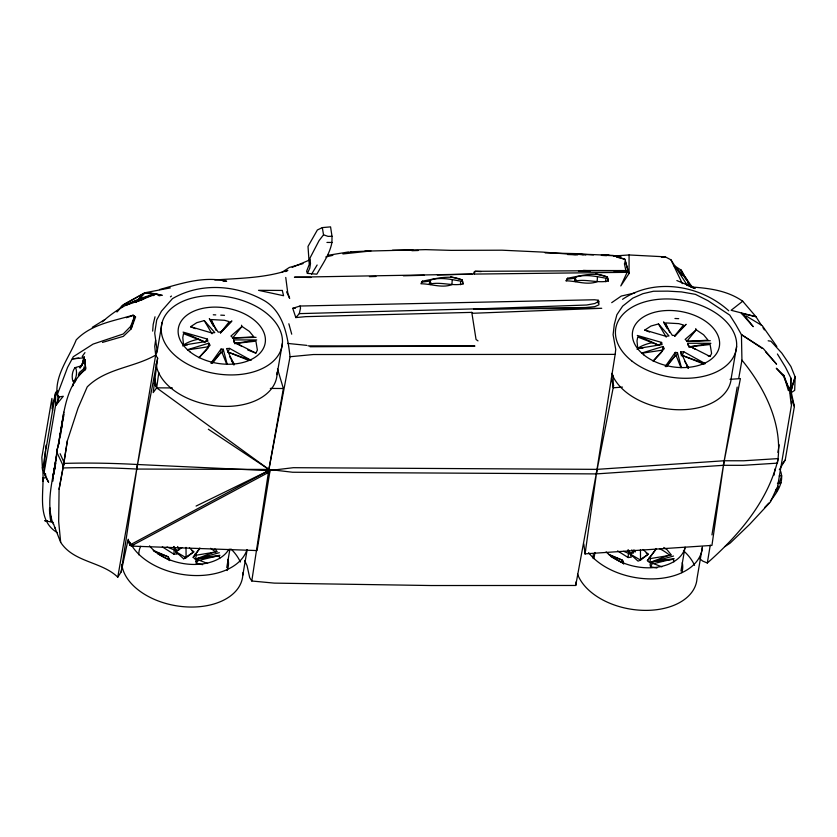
<?xml version="1.0" encoding="UTF-8"?>
<svg xmlns="http://www.w3.org/2000/svg" width="837" height="837" viewBox="0 0 837 837"><rect width="100%" height="100%" fill="white"/><g stroke="black" fill="none" stroke-linecap="round" stroke-linejoin="round"><path stroke-width="1.26" d="M777.406 353.988L785.472 367.192L790.902 378.094L790.892 390.021L795.15 376.964L790.892 366.48L781.831 353.13L770.961 341.255L768.167 340.785M687.261 285.344L670.96 259.826L665.237 256.833L629.079 254.961L629.047 273.49L620.803 285.94L627.959 270.581L624.904 259.261L613.123 255.431L580.826 254.082L575.082 254.584L542.46 252.083L502.085 250.2L451.028 250.368L425.688 249.635L364.796 251.152M44.999 464.912L42.394 467.444C45.7 488.829 34.537 519.348 57.429 532.719M45.303 451.237L44.099 472.612L48.609 482.279L45.7 477.289L44.099 472.612L55.524 405.694L55.671 392.417L57.69 390.952M331.944 242.479L332.007 236.275L330.563 226.869L322.318 227.601L317.38 229.976L308.006 246.434L309.261 264.429L306.635 271.23L307.388 273.385L316.857 274.18C322.601 263.875 329.59 254.521 331.944 242.479L326.943 242.427M699.973 558.917L702.777 561.114L707.317 563.008C738.925 535.22 768.607 500.568 778.19 458.592L743.748 460.779L724.162 460.758L597.063 469.358L293.348 467.695L268.698 470.635L137.488 464.504C112.995 463.196 88.324 462.683 63.769 463.416L59.082 489.216L58.674 521.566L60.682 542.355C73.761 562.516 101.675 561.449 117.766 577.164L121.145 571.974L128.166 539.216L129.84 545.013L133.742 545.149M52.961 481.087L53.003 478.492M790.484 389.435L790.902 378.094M227.183 364.168L223.228 349.249L221.052 349.06L220.811 352.659L212.441 363.289M681.391 367.516L677.436 352.597L675.26 352.408L675.02 356.007L666.65 366.637M770.333 501.112C776.851 492.752 784.593 482.07 780.544 471.022M452.252 279.558L451.907 284.674C441.622 288.336 431.285 283.827 420.917 283.764L422.413 281.138C435.533 278.836 449.459 274.316 462.254 279.976L463.112 283.91C452.053 286.442 440.377 281.347 429.193 284.224L429.894 281.086L431.515 279.704C442.02 276.848 452.608 279.872 462.683 281.462M597.482 276.628L597.126 281.745C586.842 285.407 576.505 280.908 566.136 280.834L567.632 278.208C580.752 275.907 594.678 271.387 607.474 277.057L608.332 280.981C597.273 283.523 585.597 278.428 574.412 281.295L575.113 278.166L576.735 276.775C587.239 273.919 597.827 276.953 607.903 278.533M174.044 546.435L175.979 549.731L177.025 553.853L173.897 554.188L174.211 549.961L167.044 546.99M628.252 549.783L630.188 553.09L631.244 557.201L628.106 557.536L628.43 553.309L623.649 551.332M152.669 331.107L153.181 324.515L155.012 316.784M613.688 385.187L596.289 473.909L615.164 354.375L615.739 349.427L613.102 334.695L614.306 324.421L616.89 314.722L622.644 306.133L632.772 298.139L642.921 293.672L653.509 291.234L667.957 291.13L681.517 291.904L695.401 294.342L707.976 300.703L729.759 315.11L735.754 324.536L741.436 334.633L741.938 360.151C765.248 388.577 783.578 425.531 777.406 463.143L742.974 465.33L723.388 465.309L596.289 473.909L292.573 472.246L268.897 469.442L136.713 469.055C112.221 467.747 87.55 467.245 62.995 467.967L67.337 440.879L78.05 408.079L87.226 386.893C105.86 368.301 133.596 367.736 155.672 355.108L156.979 349.563L154.719 333.116L156.707 319.954L161.457 311.176L172.485 298.621C200.702 282.174 236.704 284.821 264.659 300.839C283.942 312.4 287.625 336.495 290.062 356.729L268.897 469.442L208.34 429.235M711.952 534.895L724.162 460.758L711.942 545.4L585.073 553.843L585.513 549.982M244.582 560.466L247.061 565.666L249.688 577.656L251.791 581.004L274.264 583.117L431.243 585.534L575.72 585.471L576.159 581.757M45.596 448.841L46.045 445.232M155.619 340.157L154.73 346.33L155.672 355.108L157.638 358.131L153.192 392.605L156.665 387.845L158.831 372.444M130.195 542.449L129.84 545.013L268.698 470.635L251.791 581.004M57.073 448.935C55.179 473.732 44.633 499.27 52.961 523.857M583.787 543.893L585.073 553.843L597.063 469.358L575.72 585.471M121.145 571.974L137.488 464.504L117.766 577.164M67.337 440.879L63.424 466.345L56.602 451.708C64.093 424.317 61.404 389.749 85.008 369.849M268.29 473.177L268.698 470.635L196.088 506.071M707.317 563.008L710.268 545.117M56.581 455.506L53.306 474.872L55.608 463.384M56.947 453.131L57.429 450.411M57.795 448.015L63.79 412.191M155.672 355.108L136.713 469.055L157.638 358.131M55.598 462.474L52.605 478.942L56.592 455.893M58.653 444.478L59.092 441.905M60.18 435.481L63.235 417.485L59.469 439.247M53.746 474.433L54.834 468.05M55.273 465.508L55.702 462.955M60.285 436.15L60.714 433.597M61.153 431.045L62.461 423.386M63.549 417.004L63.989 414.451M156.937 352.806L162.096 322.58M226.754 567.643L229.934 549.009M242.793 575.239L247.093 550.055M277.037 374.61L282.414 343.128M593.914 558.687L594.971 552.472M680.973 570.991L685.001 547.388M736.623 346.476L731.256 377.958A61.153 38.868 9.7 0 1 676.495 409.691A61.153 38.868 9.7 0 1 611.753 373.386M773.995 475.259L775.083 468.908M777.897 452.409L779.195 444.792M777.186 488.839L792.21 400.808M779.341 469.714L785.242 459.942L794.355 406.583L791.195 391.915M58.58 444.363L59.029 441.81M737.188 387.081L723.388 465.309L740.41 378.596L730.042 379.339M738.778 378.104L741.938 360.151M277.486 368.824L283.377 388.504L268.897 469.442L156.665 387.845L154.134 383.304M59.082 489.216L64.072 462.558L60.128 453.696M52.605 478.942L54.729 468.72M299.311 313.634L300.525 308.026L299.981 306.028L292.751 308.33L295.817 317.579L305.714 316.648L471.786 312.379L473.24 313.258L601.73 308.288L472.277 308.937L299.311 313.634L295.817 317.579M195.011 554.031L196.371 555.193L195.408 559.262L193.169 557.316L199.771 548.151M649.23 557.379L650.579 558.541L649.627 562.61L647.388 560.664L656.354 548.57M81.88 365.539L84.223 356.688A1396.022 1027.145 -16.9 0 0 81.9 365.434M207.911 348.307L208.821 343.149L187.436 349.73M662.119 351.666L663.03 346.497L641.644 353.078M790.714 391.967L795.15 376.964L794.69 390.345L790.348 393.212M791.049 390.848L791.76 388.483M72.704 385.669L74.221 380.678M72.945 385.752L74.503 380.762M75.184 382.049L75.979 379.632M226.775 364.388L222.098 352.67L223.228 349.249M680.983 367.736L676.306 356.018L677.436 352.597M778.211 486.161L776.265 491.947L776.129 489.53M778.985 483.849L781.706 475.761L779.184 475.95M57.157 395.043L67.609 367.297L73.321 356.719L93.085 344.091L123.238 333.984L130.698 326.315L134.558 316.271L132.937 315.214C113.173 321.105 91.139 324.285 76.219 339.895C69.126 357.692 54.74 375.039 57.157 395.043L59.417 396.874L63.288 396.288L55.524 405.694L59.417 396.874M132.937 315.214L135.563 316.972L131.189 328.868L123.311 336.38L102.459 342.417M627.583 272.328L474.066 274.076L475.165 271.314L627.959 270.581L629.047 273.49L625.333 261.238L624.423 263.812L625.961 270.958M248.568 360.287L228.041 352.105L229.579 348.412L250.891 360.192M705.11 363.54L683.787 351.77L682.249 355.453L681.224 355.809M421.974 282.163L422.413 281.138M567.632 278.208L566.136 280.834M776.788 488.076L770.458 501.949L749.617 524.38L730.105 543.15L724.852 546.603M307.388 273.385L309.763 268.258L310.485 263.603L309.993 258.058L319.085 240.585L323.532 234.831L322.318 227.601M311.563 274.243L317.139 264.994M255.84 353.12L257.388 350.107L255.902 341.14L234.527 343.588L256.708 339.948L233.607 339.906L234.098 342.155L255.84 353.12L247.731 349.981M710.048 356.468L711.596 353.455L710.111 344.488L688.746 346.936L710.916 343.296L687.826 343.264L688.317 345.514L710.048 356.468L707.736 355.568M196.339 563.406L198.338 559.89L197.856 558.425L219.953 555.297L195.848 561.156L196.339 563.406L202.68 564.672M656.888 568.02L650.548 566.754L652.546 563.238L652.075 561.773L674.162 558.645L653.864 563.583M121.396 307.461L124.169 304.187L144.728 292.793L136.253 301.958M80.153 368.06L85.228 359.931L79.588 367.663M210.987 363.132L221.052 349.06M665.206 366.491L675.26 352.408M84.966 352.607L82.225 356.436L84.767 359.586L85.447 369.724M782.333 463.918L785.242 459.942M55.524 405.694L57.355 403.214M195.848 561.156L197.856 558.425L219.231 555.977L219.66 558.541M193.169 557.316L200.001 548.298M647.388 560.664L656.49 548.653M768.784 503.1L764.537 507.62M182.843 346.016L183.554 345.116L207.858 341.203L207.398 339.079L183.083 332.111L204.939 342.03L207.398 339.079M637.062 349.364L637.763 348.464L662.067 344.551L661.607 342.427L637.292 335.459L659.148 345.378L661.607 342.427M220.455 332.875L229.275 321.67L224.567 320.289L211.332 319.556L216.03 330.301M674.664 336.223L683.494 325.018L678.776 323.637L665.541 322.915L669.726 332.456M232.477 338.211L241.987 326.451L241.506 325.216M686.685 341.559L696.196 329.799L695.725 328.564M117.002 311.971L122.704 305.306L144.895 292.94L156.257 293.766L161.154 295.377L159.009 295.806M211.395 363.258L220.811 352.659L222.098 352.67M665.614 366.616L675.02 356.007L676.306 356.018M122.704 305.306L117.002 311.521M198.976 357.64L210.077 345.273L208.821 343.149M653.184 360.988L664.296 348.621L663.03 346.497M199.07 357.681L207.021 349.249M653.278 361.04L661.24 352.597M220.529 332.969L231.891 320.948L220.738 332.048L218.154 332.101L209.334 318.573L213.466 326.221M674.737 336.317L686.099 324.306L674.946 335.396L672.362 335.449L663.553 321.921L667.089 328.481M75.048 367.642C72.097 371.251 71.511 376.985 72.934 381.369L73.666 381.62C76.617 378.01 77.203 372.277 75.78 367.893L75.048 367.642L81.241 365.863M102.334 321.858C117.536 308.037 136.264 298.39 156.257 293.766L144.77 292.992L135.971 302.042L156.257 293.766L152.983 295.681M85.531 369.138L78.322 375.185L79.348 372.475L85.615 367.255M741.425 313.32L743.622 314.503L753.206 326.681L741.425 313.32L755.978 316.71L742.701 301.215L731.119 310.286L755.978 316.71L761.576 325.509M180.604 548.047L175.791 551.719L183.606 558.771L186.096 557.735L193.797 551.855L189.455 547.942M635.053 550.411L630.24 554.084L638.056 561.135L640.535 560.11L648.246 554.22L643.036 549.522M170.434 296.832L171.47 296.057M611.701 302.659L621.274 296.057L634.781 292.981M181.911 547.576L175.791 551.719L186.096 557.735L186.013 547.388M183.606 558.771L193.797 551.855L191.736 550.652M635.335 550.631L630.24 554.084L640.535 560.11L640.451 549.763M641.111 559.064L648.246 554.22L646.185 553.016M281.682 272.485L289.33 267.463L303.057 263.603M190.585 326.712L196.768 322.684L204.27 320.592L214.795 332.603L211.656 332.938L190.585 326.712L195.356 328.69M644.793 330.06L650.977 326.032L658.489 323.94L669.004 335.961L665.875 336.286L644.793 330.06L649.575 332.038M92.279 327.309L104.698 319.682M285.689 271.606L287.855 270.341C264.293 278.156 239.309 278.219 214.795 279.976M622.55 299.332C654.952 277.277 700.736 285.229 728.734 310.778M598.79 301.278L594.814 303.517L586.632 305.013L473.522 309.02L585.597 307.524L594.845 306.635L598.894 304.835L598.79 301.278L598.214 300.242L594.605 299.772L299.981 306.028M42.875 478.743L45.7 477.289M292.239 267.348L309.711 259.941M214.952 548.967L217.191 551.698L213.247 552.399L195.408 559.262L219.325 552.692M663.751 547.471L666.911 549.595L671.41 555.046L667.466 555.747L649.627 562.61L673.534 556.04M156.257 293.766L134.611 301.372L126.031 305.202L143.671 299.154M126.387 317.704L133.543 315.371M159.469 289.581C181.252 283.471 203.83 275.886 226.639 281.232L222.966 281.075M325.802 256.949L332.854 255.327M429.894 281.086L430.5 284.601L431.264 283.597L429.894 281.086L421.492 282.205M575.113 278.166L575.72 281.671L576.484 280.677L575.113 278.166L566.712 279.276M170.329 287.897L146.109 292.531L162.451 295.294M327.685 255.358L348.297 251.989M196.371 555.193L213.247 552.399M650.579 558.541L667.466 555.747M613.647 270.78L627.959 270.581L583.389 270.497L578.513 271.24L590.221 271.083M187.509 349.908L207.775 346.853M641.717 353.256L661.994 350.201M777.437 483.326L781.235 482.761M661.439 257.367L665.237 256.833M78.804 358.048L72.327 358.895L83.899 357.838M174.211 549.961L175.979 549.731M628.43 553.309L630.188 553.09M290.062 356.729L313.279 354.532L615.164 354.375M611.481 377.968L613.416 387.772L622.487 387.112M614.138 255.976L629.079 254.961M187.425 344.896L183.554 345.116L182.79 337.583L183.512 333.66L204.939 342.03M642.931 348.171L637.763 348.464L636.999 340.931L637.721 337.008L659.148 345.378M620.479 562.223L623.063 562.077L623.68 563.939M392.448 250.242L412.955 249.981M229.579 348.412L226.545 348.569L234.078 364.765M681.067 354.511L680.753 351.917L683.787 351.77M411.888 250.692L418.197 250.514M233.178 338.012L253.862 336.851L249.363 331.4L241.987 326.451L230.939 336.066L233.178 338.012L256.08 337.342M687.386 341.37L708.081 340.209L703.582 334.758L696.196 329.799L685.147 339.414L687.386 341.37L710.289 340.701M332.007 236.275L328.083 236.379L323.532 234.831M369.431 276.639L375.959 276.472M403.392 275.802L424.296 275.289M437.353 274.965L472.623 274.097L294.425 277.214L311.019 277.465M292.751 308.33L295.367 308.267M613.877 256.3L621.023 256.185L601.301 255.086M601.803 255.4L609.127 255.295L601.615 255.18M308.058 345.869L474.956 346.058L310.046 346.748M172.349 387.929L156.665 387.845L154.489 377.759M270.32 388.431L283.377 388.504M545.18 252.91L575.772 253.621L585.806 254.919M47.238 520.76L44.717 520.698L53.286 522.414M593.485 254.866L579.319 254.27M567.538 254.532L577.812 254.846M583.389 270.497L589.876 270.749M481.202 271.586L475.165 271.314L473.951 272.14L474.066 274.076M674.957 318.489L678.692 318.667M213.278 314.785L215.768 314.9M220.748 315.141L224.473 315.319M601.594 255.358L606.574 255.683M575.553 254.009L571.776 253.747L574.318 253.988M579.392 254.479L583.201 254.846M287.551 343.411L306.823 345.378M144.895 292.94L153.652 294.247M157.398 294.812L161.154 295.377M690.504 286.913C708.761 288.19 727.154 290.345 742.701 301.215M616.43 257.032L624.904 259.261M607.474 277.057L595.745 273.72M462.254 279.976L450.526 276.639M705.026 363.729L682.249 355.453L703.99 364.116M228.041 352.105L250.818 360.37M652.546 563.238L661.805 566.827M198.338 559.89L207.597 563.479M609.388 555.109L622.477 560.225L623.847 563.678L610.529 556.323M153.977 551.29L168.268 556.867L169.629 560.33L157.429 553.581M687.114 285.25L695.233 288.493M676.871 280.552L693.339 287.457M608.625 554.272L622.477 560.225L623.063 562.077M153.255 550.422L168.268 556.867L169.472 560.591M745.997 315.894L762.277 325.687L776.841 346.497M617.591 550.882L628.106 557.536M162.326 546.875L173.897 554.188M674.517 265.831L681.046 270.027L689.008 283.827M762.005 348.276L741.436 334.633L763.313 348.61L776.569 364.2L765.614 351.843M135.563 316.972L134.558 316.271L131.189 328.868L130.698 326.315M478 340.889L476.044 339.466L471.786 312.379M694.302 288.503L687.742 282.54L689.238 284.664M791.111 404.135L789.542 390.168L783.777 375.29L776.276 368.228L783.599 376.347M682.396 275.404L674.245 266.061L685.346 277.11L692.502 287.729M762.978 327.706L764.38 329.904M684.551 361.134L688.537 367.516M229.673 356.719L234.329 364.158M658.489 323.94L666.21 337.144M204.27 320.592L212.002 333.796M633.86 549.794L635.147 552.075M686.811 365.957L688.045 368.207M231.357 360.349L233.837 364.859M686.466 280.081L681.046 270.027L685.053 278.02M627.708 550.296L629.476 553.749M173.5 546.948L177.025 553.853M789.542 387.269L790.662 389.477M670.96 259.826L682.343 283.628M286.557 291.82L289.644 298.38L287.708 292.552L285.752 277.455M680.753 351.917L688.296 368.123M784.091 377.497L789.542 390.168L788.402 390.628L783.777 375.29M631.841 549.836L633.222 553.267M177.632 546.488L179.013 549.919M54.635 526.954L60.682 542.355M53.61 524.046L54.991 528.22M128.354 540.283L129.84 545.013L129.63 542.449M790.714 394.426L794.355 406.583M607.986 279.83L608.332 280.981M462.756 282.749L463.112 283.91M50.419 508.927C47.803 502.116 51.706 533.2 51.36 516.387M288.849 323.773L291.715 334.183M687.826 343.264L688.432 345.712M233.607 339.906L234.224 342.364M83.92 366.941L84.411 368.981M650.548 566.754L650.056 564.504L652.075 561.773L673.45 559.336L673.869 561.899M84.547 359.115L85.845 368.824M42.823 477.665L43.158 481.442M45.491 473.575L45.627 476.044M52.532 410.883L51.904 398.412L41.85 457.326L42.478 469.798L55.671 392.417L52.93 404.909A771.233 382.467 -52.3 0 0 52.208 408.561M612.966 375.122L613.416 387.772M584.969 550.045L585.073 553.843M57.784 394.761L57.973 402.388M598.214 300.242L598.267 303.245M605.8 278.92L605.821 281.807M460.58 281.839L460.601 284.737M183.345 345.022A44.026 27.987 9.7 0 1 198.442 339.226M236.285 343.588A44.026 27.987 9.7 0 1 241.506 346.141M277.089 372.162A61.153 38.868 9.7 0 1 219.42 406.196A61.153 38.868 9.7 0 1 156.027 363.813M637.553 348.38A44.026 27.987 9.7 0 1 652.651 342.574M692.649 347.91A44.026 27.987 9.7 0 1 695.725 349.489M659.525 548.633A44.026 27.987 9.7 0 1 669.652 555.266M577.509 574.015A61.153 38.868 9.7 0 0 642.251 610.319A61.153 38.868 9.7 0 0 697.012 578.587L702.379 547.105A61.153 38.868 9.7 0 1 655.455 578.806A61.153 38.868 9.7 0 1 588.578 552.661M683.442 550.683A61.153 38.868 9.7 0 1 694.543 565.373M685.105 547.22A44.026 27.987 9.7 0 1 652.295 567.695A44.026 27.987 9.7 0 1 606.134 551.918M682.281 562.663A45.25 28.761 9.7 0 1 681.789 572.675M593.004 558.185A45.25 28.761 9.7 0 1 593.318 554.418M210.589 548.298A44.026 27.987 9.7 0 1 215.444 551.918M242.845 572.79A61.153 38.868 9.7 0 1 185.176 606.825A61.153 38.868 9.7 0 1 121.783 564.441M231.096 549.082A61.153 38.868 9.7 0 1 240.334 562.025M246.988 549.752A61.153 38.868 9.7 0 1 192.343 575.448A61.153 38.868 9.7 0 1 130.834 543.966M228.783 549.396A44.026 27.987 9.7 0 1 191.37 564.389A44.026 27.987 9.7 0 1 149.53 545.87M228.062 559.315A45.25 28.761 9.7 0 1 227.13 570.52M138.785 554.826A45.25 28.761 9.7 0 1 140.7 546.279M269.87 471.712L257.074 550.568L131.022 546.09L269.87 471.712M351.038 251.791L342.898 253.956L370.906 250.943L351.038 251.791M282.278 290.439L258.518 290.324L283.576 295.723L282.278 290.439M177.496 357.535A61.153 38.868 9.7 0 0 279.83 352.555A61.153 38.868 9.7 0 0 208.204 295.691A61.153 38.868 9.7 0 0 177.496 357.535M189.842 351.718A44.026 27.987 9.7 0 0 263.519 348.129A44.026 27.987 9.7 0 0 211.949 307.189A44.026 27.987 9.7 0 0 189.842 351.718M631.705 360.883A61.153 38.868 9.7 0 0 734.039 355.903A61.153 38.868 9.7 0 0 662.412 299.05A61.153 38.868 9.7 0 0 631.705 360.883M644.051 355.066A44.026 27.987 9.7 0 0 717.727 351.477A44.026 27.987 9.7 0 0 666.158 310.548A44.026 27.987 9.7 0 0 644.051 355.066"/></g></svg>
